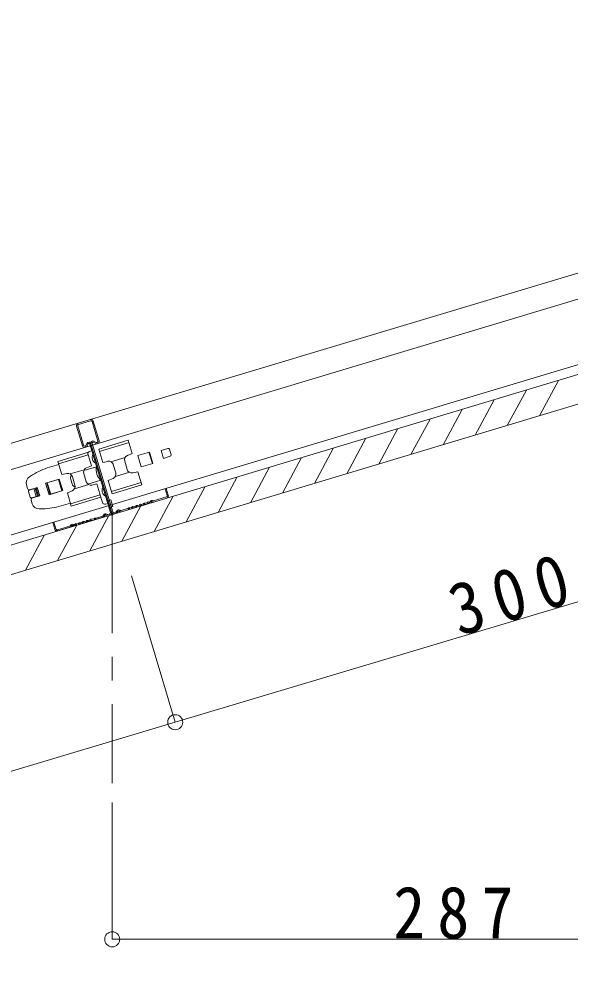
# Model space of a CAD drawing. Units: millimetres at full size, sheet at 1:10; details may follow other scales. Extents: x -2077 to 2023, y -1433 to 1417.
# Drawn here: x 1194 to 1426.3, y 200 to 600.6 of the extents above; entities that cross this region are included whole.
import ezdxf

# ---------------------------------------------------------------- set-up
doc = ezdxf.new("R2010")
doc.units = ezdxf.units.MM
doc.header["$LTSCALE"] = 10
doc.linetypes.add('CHAIN1', pattern=[8, 5, -1, 1, -1])
for name, color, linetype, lineweight in [('1-0_断面', 7, 'Continuous', 9), ('1-1_寸法', 7, 'Continuous', 9), ('1-3_ＤＨクロス', 7, 'Continuous', 9)]:
    doc.layers.add(name, color=color, linetype=linetype, lineweight=lineweight)
doc.styles.add('ＭＳ ゴシック', font='')
doc.styles.get('ＭＳ ゴシック').set_extended_font_data('MS Gothic')

msp = doc.modelspace()

# ---------------------------------------------------------------- linework, layer by layer
at = {"layer": '1-0_断面'}
for p, q in [((1023.92, 371.53), (1819.7, 610.69)), ((1822.76, 600.54), (1055.34, 369.9)), ((1870.19, 587.23), (1062.94, 344.62)), ((946.27, 305.38), (1870.19, 583.05)), ((-73.06, -13.5), (1870.19, 570.52)), ((1413.44, 433.25), (1421.48, 448.2)), ((1399.9, 429.18), (1407.93, 444.13)), ((1386.35, 425.11), (1394.39, 440.06)), ((1372.81, 421.04), (1380.85, 435.98)), ((1359.26, 416.97), (1367.3, 431.91)), ((1345.72, 412.9), (1353.76, 427.84)), ((1227.63, 419.21), (1240.08, 422.95)), ((1227.92, 418.22), (1240.37, 421.96)), ((1332.18, 408.83), (1340.22, 423.77)), ((1222.84, 417.77), (1210.39, 414.02)), ((1223.13, 416.78), (1210.68, 413.04)), ((1224.51, 412.18), (1222.84, 417.77)), ((1223.75, 418.22), (1224.7, 418.5)), ((1227.63, 419.21), (1229.3, 413.62)), ((1244.1, 416.5), (1248.99, 417.97)), ((1248.77, 417.91), (1250.21, 413.12)), ((1248.89, 417.94), (1250.33, 413.15)), ((1248.99, 417.97), (1250.43, 413.18)), ((1256.77, 419.53), (1253.89, 418.66)), ((1253.89, 418.66), (1254.9, 415.31)), ((1257.39, 419.19), (1258.11, 416.8)), ((1318.63, 404.76), (1326.67, 419.7)), ((1206.86, 411.57), (1210.77, 412.75)), ((1212.07, 408.44), (1210.39, 414.02)), ((1229.3, 413.62), (1231.44, 414.06)), ((1232.74, 413.9), (1238.73, 415.7)), ((1233.76, 412.68), (1234.81, 409.2)), ((1238.55, 414.12), (1239.6, 410.64)), ((1245.54, 411.71), (1244.1, 416.5)), ((1250.43, 413.18), (1245.54, 411.71)), ((1257.77, 416.17), (1254.9, 415.31)), ((1305.09, 400.69), (1313.13, 415.63)), ((1212.07, 408.44), (1214.2, 408.88)), ((1221.5, 410.52), (1215.5, 408.72)), ((1221.31, 408.94), (1222.36, 405.46)), ((1221.34, 410.18), (1226.72, 411.8)), ((1224.51, 412.18), (1222.49, 411.37)), ((1234.62, 407.62), (1240.62, 409.43)), ((1291.55, 396.62), (1299.58, 411.56)), ((1198.46, 407.58), (1199.71, 408.36)), ((1205.2, 404.86), (1205.68, 405.01)), ((1206.67, 399.98), (1205.2, 404.86)), ((1210.95, 406.59), (1205.68, 405.01)), ((1205.68, 405.01), (1207.15, 400.12)), ((1210.58, 406.43), (1205.7, 404.96)), ((1205.7, 404.96), (1207.13, 400.17)), ((1205.91, 405.02), (1207.35, 400.23)), ((1212.02, 401.64), (1210.58, 406.43)), ((1212.42, 401.71), (1210.95, 406.59)), ((1215.8, 406.43), (1216.38, 404.52)), ((1216.52, 407.5), (1217.57, 404.02)), ((1223.07, 404.44), (1228.45, 406.05)), ((1231.61, 405.96), (1233.63, 406.77)), ((1231.61, 405.96), (1233.28, 400.38)), ((1232.99, 401.36), (1245.44, 405.1)), ((1278, 392.55), (1286.04, 407.49)), ((1197.16, 404.17), (1197.62, 402.64)), ((1198.01, 401.35), (1198.73, 398.95)), ((1198.35, 401.97), (1201.22, 402.83)), ((1198.62, 402.1), (1201.68, 403.02)), ((1200.26, 402.54), (1201.27, 399.19)), ((1200.74, 402.69), (1201.75, 399.34)), ((1201.22, 402.83), (1202.23, 399.48)), ((1201.68, 403.02), (1202.72, 399.58)), ((1207.13, 400.17), (1212.02, 401.64)), ((1207.15, 400.12), (1212.42, 401.71)), ((1214.37, 400.78), (1216.4, 401.59)), ((1214.37, 400.78), (1216.05, 395.19)), ((1223.38, 404.25), (1217.39, 402.44)), ((1226.82, 404.52), (1224.68, 404.08)), ((1226.82, 404.52), (1228.5, 398.94)), ((1233.28, 400.38), (1245.73, 404.12)), ((1264.46, 388.48), (1272.5, 403.42)), ((1199.58, 396.13), (1199.12, 397.66)), ((1199.35, 398.62), (1202.23, 399.48)), ((1199.66, 398.65), (1202.72, 399.58)), ((1207.15, 400.12), (1206.67, 399.98)), ((1228.2, 399.92), (1215.75, 396.18)), ((1228.5, 398.94), (1216.05, 395.19)), ((1228.11, 400.21), (1229.18, 396.67)), ((1231.06, 397.34), (1232.69, 397.83)), ((1250.92, 384.41), (1258.95, 399.35)), ((1260.28, 399.06), (1260.31, 399.12)), ((1202.54, 393.99), (1204.02, 394.04)), ((1211.75, 395.29), (1215.66, 396.47)), ((1230.42, 396), (1231.38, 396.29)), ((1237.37, 380.34), (1245.41, 395.28)), ((1223.83, 376.26), (1231.87, 391.21)), ((1210.28, 372.19), (1218.32, 387.14)), ((1196.74, 368.12), (1204.78, 383.07))]:
    msp.add_line(p, q, dxfattribs=at)
at = {"layer": '1-0_断面', "color": 4, "linetype": 'CHAIN1'}
msp.add_line((1233.3, 391.64), (1233.3, 278.29), dxfattribs=at)
at = {"layer": '1-0_断面'}
for points in [[(1240.08, 422.95), (1241.75, 417.36), (1239.73, 416.55)], [(1245.73, 404.12), (1244.06, 409.7), (1241.92, 409.26)], [(1231.93, 394.47), (1233.56, 394.95), (1232.69, 397.83)]]:
    msp.add_lwpolyline(points, dxfattribs=at)
for centre, radius, start, end in [((1224.03, 417.26), 1, 106.7275, 196.7275), ((1227.72, 415.76), 2.9, 153.1247, 240.3303), ((1256.91, 419.05), 0.5, 16.7275, 106.7275), ((1257.63, 416.65), 0.5, 286.7275, 16.7275), ((1231.85, 412.11), 2, 16.7275, 101.7275), ((1240.47, 414.7), 2, 111.7275, 196.7275), ((1215.49, 382.84), 30, 106.7275, 121.7275), ((1214.61, 406.93), 2, 16.7275, 101.7275), ((1223.23, 409.52), 2, 111.7275, 196.7275), ((1232.59, 410.43), 6.03, 166.8647, 226.5903), ((1232.89, 408.63), 2, 291.7275, 16.7275), ((1241.51, 411.22), 2, 196.7275, 281.7275), ((1200.04, 405.03), 3, 121.7275, 196.7275), ((1217.72, 407.01), 2, 142.5042, 196.7275), ((1224.27, 406.03), 2, 196.7275, 281.7275), ((1198.39, 402.87), 0.8, 196.7275, 286.7275), ((1198.49, 401.49), 0.5, 106.7275, 196.7275), ((1218.29, 405.09), 2, 196.7275, 250.9507), ((1215.65, 403.44), 2, 291.7275, 16.7275), ((1231.9, 401.87), 2.9, 153.1247, 240.3303), ((1199.21, 399.1), 0.5, 196.7275, 286.7275), ((1199.89, 397.89), 0.8, 106.7275, 196.7275), ((1230.14, 396.96), 1, 196.7275, 286.7275), ((1202.45, 396.99), 3, 196.7275, 271.7275), ((1203.11, 424.02), 30, 271.7275, 286.7275)]:
    msp.add_arc(centre, radius, start, end, dxfattribs=at)
at = {"layer": '1-1_寸法'}
for p, q in [((1259.87, 304.05), (1547.26, 390.1)), ((1259.87, 304.05), (1241.39, 365.77)), ((972.47, 218), (1259.87, 304.05)), ((1233.3, 270.16), (1233.3, 212.52)), ((1233.3, 212.52), (1520.3, 212.52))]:
    msp.add_line(p, q, dxfattribs=at)
for centre in [(1259.87, 304.05), (1233.3, 212.52)]:
    msp.add_circle(centre, 3.19, dxfattribs=at)
at = {"layer": '1-3_ＤＨクロス'}
for p, q in [((1218.29, 428.9), (1220.76, 420.66)), ((1221.24, 420.81), (1218.77, 429.04)), ((1219.1, 429.66), (1224.18, 431.19)), ((1227.28, 422.62), (1224.8, 430.85)), ((1225.28, 431), (1227.75, 422.76)), ((1222.17, 420.73), (1222.67, 421.66)), ((1222.6, 420.48), (1223.11, 421.42)), ((1223.85, 421.35), (1232.53, 392.45)), ((1224.33, 421.49), (1233.01, 392.6)), ((1224.8, 421.64), (1233.49, 392.74)), ((1226.32, 421.59), (1225.38, 422.1)), ((1226.54, 422.05), (1225.61, 422.54)), ((1224.62, 420.5), (1233.37, 391.38)), ((1256.09, 402.67), (1255.61, 402.52)), ((1255.61, 402.52), (1256.47, 399.65)), ((1256.95, 399.79), (1256.09, 402.67)), ((1249.02, 396.89), (1249.17, 396.93)), ((1249.29, 397.03), (1249.38, 397.2)), ((1249.82, 396.96), (1249.73, 396.79)), ((1250.09, 397.04), (1250.26, 396.95)), ((1250.33, 397.49), (1250.5, 397.39)), ((1256.14, 399.03), (1250.65, 397.38)), ((1256.28, 398.55), (1250.8, 396.9)), ((1234.11, 392.41), (1234.83, 392.62)), ((1235.08, 392.85), (1235.18, 393.07)), ((1235.63, 392.87), (1235.54, 392.65)), ((1236.22, 393.05), (1236.42, 392.92)), ((1236.7, 393.33), (1236.5, 393.47)), ((1237.03, 393.29), (1239.79, 394.12)), ((1239.94, 393.64), (1237.19, 392.81)), ((1241.42, 394.6), (1240.88, 394.44)), ((1241.02, 393.96), (1241.57, 394.13)), ((1243.05, 395.09), (1242.51, 394.93)), ((1242.65, 394.45), (1243.19, 394.61)), ((1244.68, 395.58), (1244.13, 395.42)), ((1244.28, 394.94), (1244.82, 395.1)), ((1246.31, 396.07), (1245.76, 395.91)), ((1245.91, 395.43), (1246.45, 395.59)), ((1247.93, 396.56), (1247.39, 396.4)), ((1247.53, 395.92), (1248.08, 396.08)), ((1249.16, 396.41), (1249.32, 396.45)), ((1221.63, 388.66), (1222.17, 388.82)), ((1223.26, 389.14), (1223.8, 389.31)), ((1223.4, 388.67), (1223.94, 388.83)), ((1224.88, 389.63), (1225.43, 389.8)), ((1225.57, 389.32), (1225.03, 389.16)), ((1229.27, 390.95), (1226.51, 390.12)), ((1226.66, 389.64), (1229.4, 390.47)), ((1229.53, 391.18), (1229.62, 391.4)), ((1230.08, 391.2), (1229.98, 390.98)), ((1230.67, 391.38), (1230.87, 391.25)), ((1231.14, 391.66), (1230.94, 391.8)), ((1232.2, 391.83), (1231.48, 391.62)), ((1231.62, 391.14), (1232.34, 391.35)), ((1234.97, 392.14), (1234.25, 391.93)), ((1208.2, 388.28), (1208.68, 388.42)), ((1209.07, 385.4), (1208.2, 388.28)), ((1208.68, 388.42), (1209.55, 385.55)), ((1210.17, 385.21), (1215.65, 386.86)), ((1210.31, 384.73), (1215.8, 386.38)), ((1215.86, 387.13), (1215.77, 386.96)), ((1216.3, 386.89), (1216.21, 386.72)), ((1216.57, 386.97), (1216.74, 386.88)), ((1216.98, 387.32), (1216.81, 387.41)), ((1217.29, 387.35), (1217.13, 387.3)), ((1217.43, 386.87), (1217.28, 386.83)), ((1218.37, 387.68), (1218.92, 387.84)), ((1218.52, 387.2), (1219.06, 387.36)), ((1220, 388.17), (1220.54, 388.33)), ((1220.69, 387.85), (1220.14, 387.69)), ((1222.32, 388.34), (1221.77, 388.18))]:
    msp.add_line(p, q, dxfattribs=at)
for centre, radius, start, end in [((1219.25, 429.19), 1, 106.7275, 196.7275), ((1219.25, 429.19), 0.5, 106.7275, 196.7275), ((1224.32, 430.71), 1, 16.7275, 106.7275), ((1224.32, 430.71), 0.5, 16.7275, 106.7275), ((1224.32, 430.71), 0.5, 16.7275, 106.7275), ((1221.72, 420.95), 1, 196.7275, 331.7275), ((1221.72, 420.95), 0.5, 196.7275, 334.5754), ((1223.46, 421.23), 0.9, 16.7275, 151.7275), ((1223.46, 421.23), 0.4, 16.7275, 151.7275), ((1225.19, 421.75), 0.9, 61.7275, 196.7275), ((1225.19, 421.75), 0.4, 61.7275, 196.7275), ((1226.8, 422.47), 1, 241.7275, 16.7275), ((1226.8, 422.47), 0.5, 238.8795, 16.7275), ((1247.88, 396.75), 0.2, 286.7275, 325.6699), ((1248.62, 396.25), 0.7, 67.785, 145.6699), ((1248.96, 397.08), 0.2, 247.785, 286.7275), ((1249.11, 397.13), 0.2, 286.7275, 331.7275), ((1249.11, 397.13), 0.7, 286.7275, 331.7275), ((1250, 396.87), 0.7, 61.7275, 151.7275), ((1250, 396.87), 0.2, 61.7275, 151.7275), ((1250.59, 397.57), 0.7, 241.7275, 286.7275), ((1250.59, 397.57), 0.2, 241.7275, 286.7275), ((1255.99, 399.51), 0.5, 286.7275, 16.7275), ((1255.99, 399.51), 1, 286.7275, 16.7275), ((1232.05, 392.31), 1, 286.7275, 16.7275), ((1233.97, 392.89), 1, 196.7275, 286.7275), ((1233.97, 392.89), 0.5, 196.7275, 286.7275), ((1234.71, 393.01), 0.4, 286.7275, 336.7275), ((1234.71, 393.01), 0.9, 286.7275, 336.7275), ((1236, 392.71), 0.9, 56.7275, 156.7275), ((1236, 392.71), 0.4, 56.7275, 156.7275), ((1236.92, 393.67), 0.9, 236.7275, 286.7275), ((1236.92, 393.67), 0.4, 236.7275, 286.7275), ((1239.74, 394.31), 0.2, 286.7275, 325.6699), ((1240.48, 393.8), 0.7, 67.785, 145.6699), ((1239.74, 394.31), 0.7, 286.7275, 325.6699), ((1240.48, 393.8), 0.2, 69.8576, 145.6699), ((1240.82, 394.63), 0.7, 247.785, 286.7275), ((1240.82, 394.63), 0.2, 247.785, 286.7275), ((1241.36, 394.8), 0.2, 286.7275, 325.6699), ((1242.11, 394.29), 0.7, 67.785, 145.6699), ((1241.36, 394.8), 0.7, 286.7275, 325.6699), ((1242.11, 394.29), 0.2, 69.8576, 145.6699), ((1242.45, 395.12), 0.7, 247.785, 286.7275), ((1242.45, 395.12), 0.2, 247.785, 286.7275), ((1242.99, 395.29), 0.2, 286.7275, 325.6699), ((1243.74, 394.78), 0.7, 67.785, 145.6699), ((1242.99, 395.29), 0.7, 286.7275, 325.6699), ((1243.74, 394.78), 0.2, 69.8576, 145.6699), ((1244.08, 395.61), 0.7, 247.785, 286.7275), ((1244.08, 395.61), 0.2, 247.785, 286.7275), ((1244.62, 395.77), 0.2, 286.7275, 325.6699), ((1245.36, 395.27), 0.7, 67.785, 145.6699), ((1244.62, 395.77), 0.7, 286.7275, 325.6699), ((1245.36, 395.27), 0.2, 69.8576, 145.6699), ((1245.7, 396.1), 0.7, 247.785, 286.7275), ((1245.7, 396.1), 0.2, 247.785, 286.7275), ((1246.25, 396.26), 0.2, 286.7275, 325.6699), ((1246.99, 395.76), 0.7, 67.785, 145.6699), ((1246.25, 396.26), 0.7, 286.7275, 325.6699), ((1246.99, 395.76), 0.2, 69.8576, 145.6699), ((1247.33, 396.59), 0.7, 247.785, 286.7275), ((1247.33, 396.59), 0.2, 247.785, 286.7275), ((1247.88, 396.75), 0.7, 286.7275, 325.6699), ((1248.62, 396.25), 0.2, 67.785, 143.5974), ((1248.96, 397.08), 0.7, 247.785, 286.7275), ((1221.23, 388.01), 0.7, 67.785, 145.6699), ((1221.57, 388.85), 0.2, 247.785, 286.7275), ((1222.11, 389.01), 0.2, 286.7275, 325.6699), ((1222.86, 388.5), 0.7, 67.785, 145.6699), ((1222.11, 389.01), 0.7, 286.7275, 325.6699), ((1222.86, 388.5), 0.2, 67.785, 143.5974), ((1223.2, 389.34), 0.7, 247.785, 286.7275), ((1223.2, 389.34), 0.2, 247.785, 286.7275), ((1223.74, 389.5), 0.2, 286.7275, 325.6699), ((1224.49, 388.99), 0.7, 67.785, 145.6699), ((1223.74, 389.5), 0.7, 286.7275, 325.6699), ((1224.49, 388.99), 0.2, 67.785, 143.5974), ((1224.83, 389.83), 0.7, 247.785, 286.7275), ((1224.83, 389.83), 0.2, 247.785, 286.7275), ((1225.37, 389.99), 0.2, 286.7275, 325.6699), ((1226.11, 389.48), 0.7, 67.785, 145.6699), ((1225.37, 389.99), 0.7, 286.7275, 325.6699), ((1226.11, 389.48), 0.2, 67.785, 143.5974), ((1226.45, 390.31), 0.7, 247.785, 286.7275), ((1226.45, 390.31), 0.2, 247.785, 286.7275), ((1229.16, 391.34), 0.4, 286.7275, 336.7275), ((1229.16, 391.34), 0.9, 286.7275, 336.7275), ((1230.45, 391.05), 0.9, 56.7275, 156.7275), ((1230.45, 391.05), 0.4, 56.7275, 156.7275), ((1231.36, 392), 0.9, 236.7275, 286.7275), ((1231.36, 392), 0.4, 236.7275, 286.7275), ((1232.05, 392.31), 0.5, 286.7275, 16.7275), ((1210.02, 385.69), 1, 196.7275, 286.7275), ((1210.02, 385.69), 0.5, 196.7275, 286.7275), ((1215.6, 387.05), 0.2, 286.7275, 331.7275), ((1215.6, 387.05), 0.7, 286.7275, 331.7275), ((1216.48, 386.8), 0.7, 61.7275, 151.7275), ((1216.48, 386.8), 0.2, 61.7275, 151.7275), ((1217.08, 387.5), 0.7, 241.7275, 286.7275), ((1217.08, 387.5), 0.2, 241.7275, 286.7275), ((1217.23, 387.54), 0.2, 286.7275, 325.6699), ((1217.97, 387.04), 0.7, 67.785, 145.6699), ((1217.23, 387.54), 0.7, 286.7275, 325.6699), ((1217.97, 387.04), 0.2, 69.8576, 145.6699), ((1218.31, 387.87), 0.7, 247.785, 286.7275), ((1218.31, 387.87), 0.2, 247.785, 286.7275), ((1218.86, 388.03), 0.2, 286.7275, 325.6699), ((1219.6, 387.52), 0.7, 67.785, 145.6699), ((1218.86, 388.03), 0.7, 286.7275, 325.6699), ((1219.6, 387.52), 0.2, 67.785, 143.5974), ((1219.94, 388.36), 0.7, 247.785, 286.7275), ((1219.94, 388.36), 0.2, 247.785, 286.7275), ((1220.49, 388.52), 0.2, 286.7275, 325.6699), ((1220.49, 388.52), 0.7, 286.7275, 325.6699), ((1221.23, 388.01), 0.2, 67.785, 143.5974), ((1221.57, 388.85), 0.7, 247.785, 286.7275)]:
    msp.add_arc(centre, radius, start, end, dxfattribs=at)

# ---------------------------------------------------------------- texts
at = {"layer": '1-1_寸法', "insert": (1379.61, 339.91), "char_height": 21.99, "attachment_point": 7, "rotation": 16.669, "style": 'ＭＳ ゴシック'}
msp.add_mtext('\\T1.38;\\W0.9;300', dxfattribs=at)
at = {"layer": '1-1_寸法', "insert": (1351.8, 212.52), "char_height": 21.99, "attachment_point": 7, "style": 'ＭＳ ゴシック'}
msp.add_mtext('\\T1.38;\\W0.9;287', dxfattribs=at)

doc.saveas('drawing.dxf')
